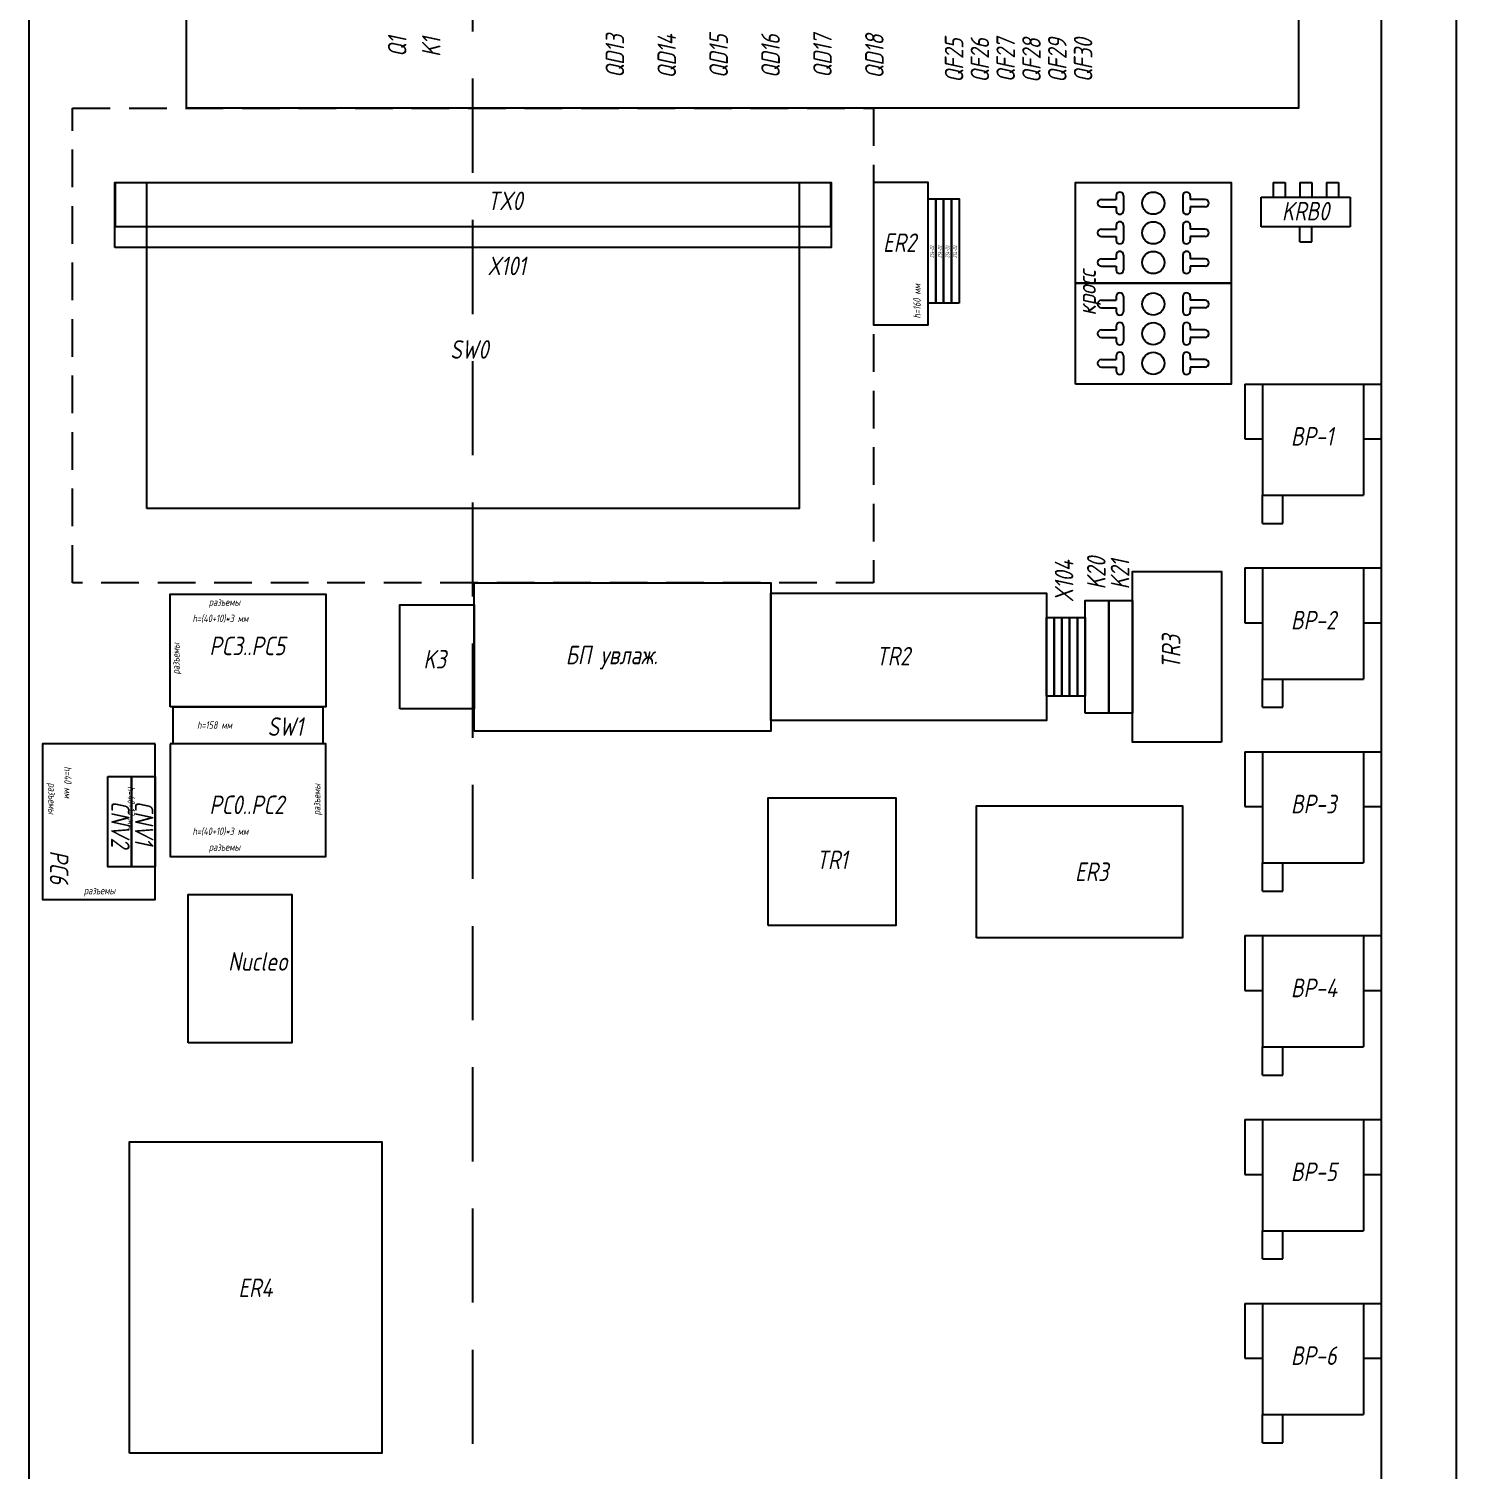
# Model space of a CAD drawing. Header units: millimetres. Extents: x -2573 to 2942, y -1220 to 2800.
# Drawn here: x 0 to 963, y 772 to 1744 of the extents above; entities that cross this region are included whole.
import ezdxf
from ezdxf.enums import TextEntityAlignment as Align

# ---------------------------------------------------------------- set-up
doc = ezdxf.new("R2010")
doc.units = ezdxf.units.MM
doc.linetypes.add('DASHED', pattern=[19.05, 12.7, -6.35])
doc.layers.add('noprint', color=2, linetype='Continuous', true_color=0xffff00, plot=False)
doc.styles.add('textstyle11', font='isocpeui.ttf', dxfattribs={"width": 0.8})
doc.styles.add('textstyle12', font='isocpeui.ttf', dxfattribs={"width": 0.8})
doc.styles.add('textstyle13', font='isocpeui.ttf', dxfattribs={"width": 0.8})
doc.styles.add('textstyle14', font='isocpeui.ttf', dxfattribs={"width": 0.8})
doc.styles.add('textstyle16', font='isocpeui.ttf', dxfattribs={"width": 0.8})
doc.styles.add('textstyle17', font='isocpeui.ttf', dxfattribs={"width": 0.8})
doc.styles.add('textstyle20', font='isocpeui.ttf', dxfattribs={"width": 0.8})
doc.styles.add('textstyle21', font='isocpeui.ttf', dxfattribs={"width": 0.6})
doc.styles.add('textstyle215', font='isocpeui.ttf', dxfattribs={"width": 0.8})
doc.styles.add('textstyle219', font='isocpeui.ttf', dxfattribs={"width": 0.8})
doc.styles.add('textstyle22', font='isocpeui.ttf', dxfattribs={"width": 0.6})
doc.styles.add('textstyle220', font='isocpeui.ttf', dxfattribs={"width": 0.8})
doc.styles.add('textstyle221', font='isocpeui.ttf', dxfattribs={"width": 0.8})
doc.styles.add('textstyle222', font='isocpeui.ttf', dxfattribs={"width": 0.8})
doc.styles.add('textstyle223', font='isocpeui.ttf', dxfattribs={"width": 0.8})
doc.styles.add('textstyle224', font='isocpeui.ttf', dxfattribs={"width": 0.8})
doc.styles.add('textstyle225', font='isocpeui.ttf', dxfattribs={"width": 0.8})
doc.styles.add('textstyle226', font='isocpeui.ttf', dxfattribs={"width": 0.8})
doc.styles.add('textstyle227', font='isocpeui.ttf', dxfattribs={"width": 0.8})
doc.styles.add('textstyle229', font='isocpeui.ttf', dxfattribs={"width": 0.8})
doc.styles.add('textstyle23', font='isocpeui.ttf', dxfattribs={"width": 0.6})
doc.styles.add('textstyle230', font='isocpeui.ttf', dxfattribs={"width": 0.8})
doc.styles.add('textstyle231', font='isocpeui.ttf', dxfattribs={"width": 0.8})
doc.styles.add('textstyle232', font='isocpeui.ttf', dxfattribs={"width": 0.8})
doc.styles.add('textstyle233', font='isocpeui.ttf', dxfattribs={"width": 0.8})
doc.styles.add('textstyle234', font='isocpeui.ttf', dxfattribs={"width": 0.8})
doc.styles.add('textstyle235', font='isocpeui.ttf', dxfattribs={"width": 0.8})
doc.styles.add('textstyle236', font='isocpeui.ttf', dxfattribs={"width": 0.8})
doc.styles.add('textstyle237', font='isocpeui.ttf', dxfattribs={"width": 0.8})
doc.styles.add('textstyle24', font='isocpeui.ttf', dxfattribs={"width": 0.6})
doc.styles.add('textstyle25', font='isocpeui.ttf', dxfattribs={"width": 0.8})
doc.styles.add('textstyle26', font='isocpeui.ttf', dxfattribs={"width": 0.8})
doc.styles.add('textstyle27', font='isocpeui.ttf', dxfattribs={"width": 0.8})
doc.styles.add('textstyle28', font='isocpeui.ttf', dxfattribs={"width": 0.8})
doc.styles.add('textstyle29', font='isocpeui.ttf', dxfattribs={"width": 0.8})
doc.styles.add('textstyle30', font='isocpeui.ttf', dxfattribs={"width": 0.8})
doc.styles.add('textstyle31', font='isocpeui.ttf', dxfattribs={"width": 0.8})
doc.styles.add('textstyle32', font='isocpeui.ttf', dxfattribs={"width": 0.8})
doc.styles.add('textstyle33', font='isocpeui.ttf', dxfattribs={"width": 0.8})
doc.styles.add('textstyle34', font='isocpeui.ttf', dxfattribs={"width": 0.8})
doc.styles.add('textstyle35', font='isocpeui.ttf', dxfattribs={"width": 0.8})
doc.styles.add('textstyle36', font='isocpeui.ttf', dxfattribs={"width": 0.8})
doc.styles.add('textstyle37', font='isocpeui.ttf', dxfattribs={"width": 0.8})
doc.styles.add('textstyle38', font='isocpeui.ttf', dxfattribs={"width": 0.8})
doc.styles.add('textstyle39', font='isocpeui.ttf', dxfattribs={"width": 0.8})
doc.styles.add('textstyle40', font='isocpeui.ttf', dxfattribs={"width": 0.8})
doc.styles.add('textstyle41', font='isocpeui.ttf', dxfattribs={"width": 0.8})
doc.styles.add('textstyle54', font='isocpeui.ttf', dxfattribs={"width": 0.8})
doc.styles.add('textstyle60', font='isocpeui.ttf', dxfattribs={"width": 0.8})
doc.styles.add('textstyle61', font='isocpeui.ttf', dxfattribs={"width": 0.8})
doc.styles.add('textstyle62', font='isocpeui.ttf', dxfattribs={"width": 0.8})
doc.styles.add('textstyle63', font='isocpeui.ttf', dxfattribs={"width": 0.8})
doc.styles.add('textstyle64', font='isocpeui.ttf', dxfattribs={"width": 0.8})
doc.styles.add('textstyle91', font='isocpeui.ttf', dxfattribs={"width": 0.8})
doc.styles.add('textstyle92', font='isocpeui.ttf', dxfattribs={"width": 0.8})
doc.styles.add('textstyle93', font='isocpeui.ttf', dxfattribs={"width": 0.8})
doc.styles.add('textstyle94', font='isocpeui.ttf', dxfattribs={"width": 0.8})
doc.styles.add('textstyle95', font='isocpeui.ttf', dxfattribs={"width": 0.8})

msp = doc.modelspace()

# ---------------------------------------------------------------- linework, layer by layer
for p, q in [((0, 2800), (0, 0)), ((912, 2800), (912, 0)), ((962.5, 2800), (962.5, 0)), ((839.113, 1640), (847.113, 1640)), ((839.113, 1640), (839.113, 1630)), ((847.113, 1640), (847.113, 1630)), ((857.113, 1640), (865.113, 1640)), ((857.113, 1640), (857.113, 1630)), ((865.113, 1640), (865.113, 1630)), ((875.113, 1640), (883.113, 1640)), ((875.113, 1640), (875.113, 1630)), ((883.113, 1640), (883.113, 1630)), ((723.235, 1628.5), (733.235, 1628.5)), ((723.235, 1623.5), (733.235, 1623.5)), ((733.235, 1631), (733.235, 1628.5)), ((733.235, 1623.5), (733.235, 1621)), ((738.235, 1631), (738.235, 1621)), ((778.235, 1631), (778.235, 1621)), ((783.235, 1631), (783.235, 1628.5)), ((793.235, 1628.5), (783.235, 1628.5)), ((793.235, 1623.5), (783.235, 1623.5)), ((783.235, 1623.5), (783.235, 1621)), ((831.113, 1610), (831.113, 1630)), ((831.113, 1630), (891.113, 1630)), ((891.113, 1630), (891.113, 1610)), ((723.235, 1608.5), (733.235, 1608.5)), ((733.235, 1611), (733.235, 1608.5)), ((738.235, 1611), (738.235, 1601)), ((778.235, 1611), (778.235, 1601)), ((783.235, 1611), (783.235, 1608.5)), ((793.235, 1608.5), (783.235, 1608.5)), ((891.113, 1610), (831.113, 1610)), ((857.113, 1600), (857.113, 1610)), ((865.113, 1600), (865.113, 1610)), ((723.235, 1603.5), (733.235, 1603.5)), ((733.235, 1603.5), (733.235, 1601)), ((793.235, 1603.5), (783.235, 1603.5)), ((783.235, 1603.5), (783.235, 1601)), ((857.113, 1600), (865.113, 1600)), ((723.235, 1588.5), (733.235, 1588.5)), ((733.235, 1591), (733.235, 1588.5)), ((738.235, 1591), (738.235, 1581)), ((778.235, 1591), (778.235, 1581)), ((783.235, 1591), (783.235, 1588.5)), ((793.235, 1588.5), (783.235, 1588.5)), ((723.235, 1583.5), (733.235, 1583.5)), ((733.235, 1583.5), (733.235, 1581)), ((793.235, 1583.5), (783.235, 1583.5)), ((783.235, 1583.5), (783.235, 1581)), ((723.235, 1560.5), (733.235, 1560.5)), ((723.235, 1555.5), (733.235, 1555.5)), ((733.235, 1563), (733.235, 1560.5)), ((733.235, 1555.5), (733.235, 1553)), ((738.235, 1563), (738.235, 1553)), ((778.235, 1563), (778.235, 1553)), ((783.235, 1563), (783.235, 1560.5)), ((793.235, 1560.5), (783.235, 1560.5)), ((793.235, 1555.5), (783.235, 1555.5)), ((783.235, 1555.5), (783.235, 1553)), ((723.235, 1540.5), (733.235, 1540.5)), ((733.235, 1543), (733.235, 1540.5)), ((738.235, 1543), (738.235, 1533)), ((778.235, 1543), (778.235, 1533)), ((783.235, 1543), (783.235, 1540.5)), ((793.235, 1540.5), (783.235, 1540.5)), ((723.235, 1535.5), (733.235, 1535.5)), ((733.235, 1535.5), (733.235, 1533)), ((793.235, 1535.5), (783.235, 1535.5)), ((783.235, 1535.5), (783.235, 1533)), ((723.235, 1520.5), (733.235, 1520.5)), ((733.235, 1523), (733.235, 1520.5)), ((738.235, 1523), (738.235, 1513)), ((778.235, 1523), (778.235, 1513)), ((783.235, 1523), (783.235, 1520.5)), ((793.235, 1520.5), (783.235, 1520.5)), ((723.235, 1515.5), (733.235, 1515.5)), ((733.235, 1515.5), (733.235, 1513)), ((793.235, 1515.5), (783.235, 1515.5)), ((783.235, 1515.5), (783.235, 1513)), ((820, 1504), (912, 1504)), ((820, 1504), (820, 1467)), ((832, 1504), (832, 1429)), ((900, 1504), (900, 1429)), ((912, 1504), (912, 1467)), ((820, 1467), (832, 1467)), ((900, 1467), (912, 1467)), ((832, 1429), (900, 1429)), ((832, 1410), (832, 1429)), ((845.717, 1410), (845.717, 1429)), ((832, 1410), (845.717, 1410)), ((820, 1380), (912, 1380)), ((820, 1380), (820, 1343)), ((832, 1380), (832, 1305)), ((900, 1380), (900, 1305)), ((912, 1380), (912, 1343)), ((820, 1343), (832, 1343)), ((900, 1343), (912, 1343)), ((832, 1305), (900, 1305)), ((832, 1286), (832, 1305)), ((845.717, 1286), (845.717, 1305)), ((832, 1286), (845.717, 1286)), ((820, 1256), (912, 1256)), ((820, 1256), (820, 1219)), ((832, 1256), (832, 1181)), ((900, 1256), (900, 1181)), ((912, 1256), (912, 1219)), ((820, 1219), (832, 1219)), ((900, 1219), (912, 1219)), ((832, 1181), (900, 1181)), ((832, 1162), (832, 1181)), ((845.717, 1162), (845.717, 1181)), ((832, 1162), (845.717, 1162)), ((820, 1132), (912, 1132)), ((820, 1132), (820, 1095)), ((832, 1132), (832, 1057)), ((900, 1132), (900, 1057)), ((912, 1132), (912, 1095)), ((820, 1095), (832, 1095)), ((900, 1095), (912, 1095)), ((832, 1057), (900, 1057)), ((832, 1038), (832, 1057)), ((845.717, 1038), (845.717, 1057)), ((832, 1038), (845.717, 1038)), ((820, 1008), (912, 1008)), ((820, 1008), (820, 971)), ((832, 1008), (832, 933)), ((900, 1008), (900, 933)), ((912, 1008), (912, 971)), ((820, 971), (832, 971)), ((900, 971), (912, 971)), ((832, 933), (900, 933)), ((832, 914), (832, 933)), ((845.717, 914), (845.717, 933)), ((832, 914), (845.717, 914)), ((820, 884), (912, 884)), ((820, 884), (820, 847)), ((832, 884), (832, 809)), ((900, 884), (900, 809)), ((912, 884), (912, 847)), ((820, 847), (832, 847)), ((900, 847), (912, 847)), ((832, 809), (900, 809)), ((832, 790), (832, 809)), ((845.717, 790), (845.717, 809)), ((832, 790), (845.717, 790))]:
    msp.add_line(p, q)
at = {"linetype": 'DASHED', "ltscale": 2}
msp.add_lwpolyline([(29.5, 1370), (29.5, 1690), (569.5, 1690), (569.5, 1370)], close=True, dxfattribs=at)
at = {"flags": 128}
for points in [[(58, 1596), (58, 1640), (541, 1640), (541, 1596)], [(58.5, 1610), (58.5, 1640), (540.5, 1640), (540.5, 1610)], [(79.5, 1420), (79.5, 1640), (519.5, 1640), (519.5, 1420)]]:
    msp.add_lwpolyline(points, close=True, dxfattribs=at)
for points in [[(569.5, 1640), (569.5, 1544), (606.5, 1544), (606.5, 1640)], [(705.735, 1572), (705.735, 1640), (810.735, 1640), (810.735, 1572)], [(705.735, 1504), (705.735, 1572), (810.735, 1572), (810.735, 1504)], [(95.254, 1286.312), (95.254, 1362.312), (200.254, 1362.312), (200.254, 1286.312)], [(300.254, 1270), (300.254, 1370), (500.254, 1370), (500.254, 1270)], [(500.254, 1277), (500.254, 1363), (686.254, 1363), (686.254, 1277)], [(250.254, 1285), (250.254, 1355), (300.254, 1355), (300.254, 1285)], [(198.254, 1261.312), (97.254, 1261.312), (97.254, 1286.312), (198.254, 1286.312)], [(85.254, 1261.312), (9.254, 1261.312), (9.254, 1156.312), (85.254, 1156.312)], [(95.254, 1261.312), (95.254, 1185.312), (200.254, 1185.312), (200.254, 1261.312)], [(53.254, 1239.312), (69.254, 1239.312), (69.254, 1178.312), (53.254, 1178.312)], [(69.254, 1239.312), (85.254, 1239.312), (85.254, 1178.312), (69.254, 1178.312)], [(498.566, 1138.87), (498.566, 1224.87), (584.566, 1224.87), (584.566, 1138.87)], [(639.014, 1130.627), (639.014, 1219.627), (778.014, 1219.627), (778.014, 1130.627)], [(107.462, 1059.673), (107.462, 1159.673), (177.462, 1159.673), (177.462, 1059.673)], [(67.96, 783.013), (67.96, 993.013), (237.96, 993.013), (237.96, 783.013)]]:
    msp.add_lwpolyline(points, close=True)
at = {"color": 0}
for points in [[(611.7, 1558.512), (606.5, 1558.512), (606.5, 1628.912), (611.7, 1628.912)], [(616.9, 1558.512), (611.7, 1558.512), (611.7, 1628.912), (616.9, 1628.912)], [(622.1, 1558.512), (616.9, 1558.512), (616.9, 1628.912), (622.1, 1628.912)], [(627.3, 1558.512), (622.1, 1558.512), (622.1, 1628.912), (627.3, 1628.912)], [(804.254, 1262.5), (744.254, 1262.5), (744.254, 1377.5), (804.254, 1377.5)], [(712.254, 1282), (712.254, 1358), (728.254, 1358), (728.254, 1282)], [(728.254, 1282), (728.254, 1358), (744.254, 1358), (744.254, 1282)], [(691.454, 1293.5), (686.254, 1293.5), (686.254, 1346.5), (691.454, 1346.5)], [(696.654, 1293.5), (691.454, 1293.5), (691.454, 1346.5), (696.654, 1346.5)], [(701.854, 1293.5), (696.654, 1293.5), (696.654, 1346.5), (701.854, 1346.5)], [(707.054, 1293.5), (701.854, 1293.5), (701.854, 1346.5), (707.054, 1346.5)], [(712.254, 1293.5), (707.054, 1293.5), (707.054, 1346.5), (712.254, 1346.5)]]:
    msp.add_lwpolyline(points, close=True, dxfattribs=at)
for centre in [(758.235, 1626), (758.235, 1606), (758.235, 1586), (758.235, 1558), (758.235, 1538), (758.235, 1518)]:
    msp.add_circle(centre, 7.5)
for centre, start, end in [((735.735, 1631), 0, 180), ((780.735, 1631), 0, 180), ((723.235, 1626), 90, 270), ((793.235, 1626), 270, 90), ((735.735, 1621), 180, 0), ((780.735, 1621), 180, 0), ((723.235, 1606), 90, 270), ((735.735, 1611), 0, 180), ((780.735, 1611), 0, 180), ((793.235, 1606), 270, 90), ((735.735, 1601), 180, 0), ((780.735, 1601), 180, 0), ((723.235, 1586), 90, 270), ((735.735, 1591), 0, 180), ((780.735, 1591), 0, 180), ((793.235, 1586), 270, 90), ((735.735, 1581), 180, 0), ((780.735, 1581), 180, 0), ((735.735, 1563), 0, 180), ((780.735, 1563), 0, 180), ((723.235, 1558), 90, 270), ((793.235, 1558), 270, 90), ((735.735, 1553), 180, 0), ((780.735, 1553), 180, 0), ((723.235, 1538), 90, 270), ((735.735, 1543), 0, 180), ((780.735, 1543), 0, 180), ((793.235, 1538), 270, 90), ((735.735, 1533), 180, 0), ((780.735, 1533), 180, 0), ((723.235, 1518), 90, 270), ((735.735, 1523), 0, 180), ((780.735, 1523), 0, 180), ((793.235, 1518), 270, 90), ((735.735, 1513), 180, 0), ((780.735, 1513), 180, 0)]:
    msp.add_arc(centre, 2.5, start, end)
at = {"layer": 'noprint', "linetype": 'DASHED', "ltscale": 5}
msp.add_xline((299.5, -1041.11), (0, 1), dxfattribs=at)
at = {"layer": 'noprint'}
msp.add_lwpolyline([(106.25, 1690), (106.25, 2140), (856.25, 2140), (856.25, 1690)], close=True, dxfattribs=at)

# ---------------------------------------------------------------- texts
at = {"color": 1, "lineweight": 40, "true_color": 0xff0000, "width": 0.8}
for s, style, p in [('QD13', 'textstyle54', (401.426, 1739.916)), ('QD14', 'textstyle63', (436.426, 1739.916)), ('QD15', 'textstyle62', (471.426, 1739.916)), ('QD16', 'textstyle61', (506.426, 1739.916)), ('QD17', 'textstyle60', (541.426, 1739.916)), ('QD18', 'textstyle64', (576.426, 1739.916)), ('QF25', 'textstyle91', (630.183, 1737.29)), ('QF26', 'textstyle91', (647.583, 1737.29)), ('QF27', 'textstyle92', (664.983, 1737.29)), ('QF28', 'textstyle93', (682.383, 1737.29)), ('QF29', 'textstyle94', (699.783, 1737.29)), ('QF30', 'textstyle95', (717.183, 1737.29))]:
    msp.add_text(s, height=12.5, rotation=90, dxfattribs=dict(at, style=style)).set_placement(p, align=Align.RIGHT)
for s, rotation, style, p in [('Q1', 90, 'textstyle40', (254.647, 1724.651)), ('K1', 90, 'textstyle41', (277.619, 1724.651)), ('кросс', 90, 'textstyle220', (719.582, 1550.26)), ('X104', 90, 'textstyle233', (704.357, 1356.854)), ('K20', 90, 'textstyle234', (726.074, 1365.54)), ('K21', 90, 'textstyle235', (742.074, 1365.54)), ('PC3..PC5', 360, 'textstyle17', (121.796, 1321.139)), ('TR3', 90, 'textstyle236', (776.521, 1311.77)), ('PC0..PC2', 360, 'textstyle14', (121.796, 1213.985)), ('CNV2', 270, 'textstyle38', (55.497, 1222.949)), ('CNV1', 270, 'textstyle37', (71.497, 1222.949)), ('PC6', 270, 'textstyle33', (14.143, 1189.473)), ('Nucleo', 360, 'textstyle219', (134.406, 1108.336))]:
    msp.add_text(s, height=12.5, rotation=rotation, dxfattribs=dict(at, style=style)).set_placement(p)
for s, style, p in [('TX0', 'textstyle11', (309.277, 1621.299)), ('KRB0', 'textstyle13', (844.997, 1614.33)), ('ER2', 'textstyle26', (576.03, 1593.092)), ('X101', 'textstyle215', (309.277, 1577.422)), ('BP-1', 'textstyle222', (851.087, 1462.502)), ('BP-2', 'textstyle223', (851.087, 1338.502)), ('K3', 'textstyle231', (266.076, 1312.15)), ('БП увлаж.', 'textstyle232', (361.99, 1315.01)), ('TR2', 'textstyle230', (571.273, 1314.217)), ('SW1', 'textstyle25', (160.943, 1266.74)), ('BP-3', 'textstyle224', (851.087, 1214.502)), ('TR1', 'textstyle229', (530.99, 1176.836)), ('ER3', 'textstyle221', (705.495, 1168.861)), ('BP-4', 'textstyle225', (851.087, 1090.502)), ('BP-5', 'textstyle226', (851.087, 966.502)), ('ER4', 'textstyle237', (141.339, 888.195)), ('BP-6', 'textstyle227', (851.087, 842.502))]:
    msp.add_text(s, height=12.5, dxfattribs=dict(at, style=style)).set_placement(p)
at = {"lineweight": 13, "width": 0.6}
for style, p in [('textstyle21', (610.333, 1589.158)), ('textstyle22', (615.533, 1589.158)), ('textstyle23', (620.733, 1589.158)), ('textstyle24', (625.933, 1589.158))]:
    msp.add_text('ZS4-D2', height=2.5, rotation=90, dxfattribs=dict(at, style=style)).set_placement(p)
at = {"color": 1, "lineweight": 40, "style": 'textstyle12', "width": 0.8}
msp.add_text('SW0', height=12.5, dxfattribs=at).set_placement((284.112, 1521.104))
at = {"layer": 'noprint', "linetype": 'DASHED', "ltscale": 5, "width": 0.8}
for s, rotation, style, p in [('h=160 мм', 90, 'textstyle27', (601.398, 1548.175)), ('разъемы', 360, 'textstyle29', (121.375, 1354.478)), ('h=(40+10)*3 мм', 360, 'textstyle20', (110.348, 1343.451)), ('разъемы', 90, 'textstyle31', (101.642, 1308.173)), ('h=158 мм', 360, 'textstyle28', (113.412, 1271.486)), ('h=40 мм', 270, 'textstyle34', (23.845, 1246.218)), ('разъемы', 270, 'textstyle35', (13.2, 1235.191)), ('h=40+13 мм', 270, 'textstyle39', (66.656, 1232.764)), ('разъемы', 90, 'textstyle32', (196.65, 1213.165)), ('h=(40+10)*3 мм', 360, 'textstyle16', (110.348, 1199.902)), ('разъемы', 360, 'textstyle30', (121.375, 1189.258)), ('разъемы', 360, 'textstyle36', (37.107, 1159.916))]:
    msp.add_text(s, height=5, rotation=rotation, dxfattribs=dict(at, style=style)).set_placement(p)

doc.saveas('drawing.dxf')
